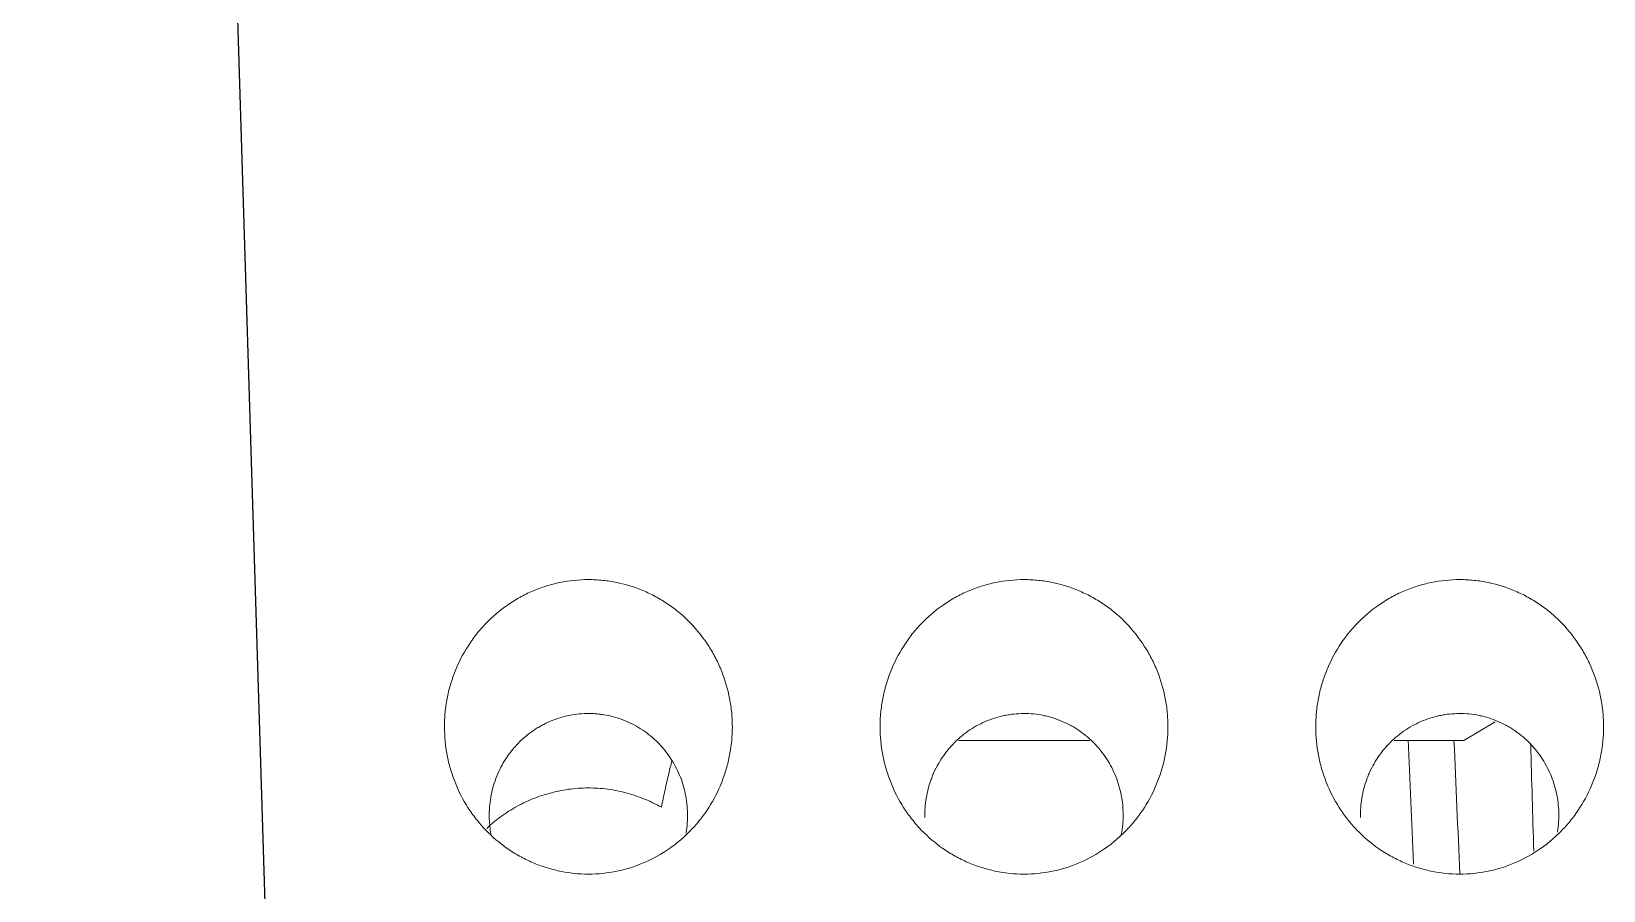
# Model space of a CAD drawing. Header units: inches. Extents: x 3778 to 56227, y -16914 to 35091.
# Drawn here: x 43029.76 to 43040.54, y -12643.27 to -12637.38 of the extents above; entities that cross this region are included whole.
import ezdxf

# ---------------------------------------------------------------- set-up
doc = ezdxf.new("R2010")
doc.units = ezdxf.units.IN
doc.header["$LTSCALE"] = 100
doc.header["$MEASUREMENT"] = 0
doc.linetypes.add('DH-HID2', pattern=[1.2, 0.8, -0.4])
doc.layers.add('2-con', color=2, linetype='Continuous')
doc.layers.add('FU-FURM', color=251, linetype='DH-HID2')
doc.layers.add('mark-B', color=2, linetype='Continuous', lineweight=20)

# ---------------------------------------------------------------- blocks, each defined once
blk = doc.blocks.new('cjscjdeh')
at = {"layer": 'FU-FURM', "color": 8}
blk.add_line((150872.728, 68252.092), (150882.67, 67931.539), dxfattribs=at)
blk = doc.blocks.new('무풍1WAY 대형')
at = {"layer": 'mark-B'}
blk.add_line((-355.75, -436.841), (-355.534, -436.712), dxfattribs=at)
for points, knots in [([(-355.506, -435.796), (-355.572, -435.796), (-355.637, -435.803), (-355.734, -435.823), (-355.765, -435.831), (-355.813, -435.846), (-355.828, -435.852), (-355.859, -435.863), (-355.874, -435.869), (-355.95, -435.902), (-356.007, -435.934), (-356.088, -435.99), (-356.114, -436.01), (-356.164, -436.053), (-356.211, -436.098), (-356.254, -436.147), (-356.284, -436.185), (-356.294, -436.198), (-356.313, -436.225), (-356.322, -436.238), (-356.366, -436.307), (-356.396, -436.365), (-356.432, -436.456), (-356.443, -436.486), (-356.456, -436.533), (-356.46, -436.549), (-356.468, -436.581), (-356.472, -436.597), (-356.487, -436.677), (-356.493, -436.741), (-356.493, -436.822), (-356.492, -436.838), (-356.491, -436.871), (-356.49, -436.887), (-356.485, -436.936), (-356.481, -436.968), (-356.462, -437.063), (-356.444, -437.126), (-356.408, -437.216), (-356.394, -437.246), (-356.365, -437.304), (-356.348, -437.332), (-356.296, -437.414), (-356.256, -437.465), (-356.199, -437.525), (-356.187, -437.536), (-356.163, -437.559), (-356.127, -437.592), (-356.062, -437.641), (-356.007, -437.676), (-355.964, -437.7), (-355.949, -437.708), (-355.92, -437.722), (-355.905, -437.729), (-355.829, -437.762), (-355.767, -437.781), (-355.671, -437.801), (-355.638, -437.807), (-355.572, -437.813), (-355.539, -437.815), (-355.441, -437.815), (-355.375, -437.808), (-355.295, -437.792), (-355.278, -437.788), (-355.246, -437.78), (-355.199, -437.766), (-355.122, -437.738), (-355.063, -437.709), (-355.006, -437.677), (-354.978, -437.659), (-354.897, -437.603), (-354.847, -437.561), (-354.791, -437.502), (-354.78, -437.49), (-354.758, -437.465), (-354.748, -437.453), (-354.717, -437.414), (-354.698, -437.387), (-354.646, -437.305), (-354.616, -437.248), (-354.586, -437.172), (-354.58, -437.156), (-354.569, -437.125), (-354.554, -437.079), (-354.536, -437), (-354.526, -436.936), (-354.522, -436.888), (-354.521, -436.871), (-354.519, -436.839), (-354.519, -436.822), (-354.519, -436.741), (-354.525, -436.676), (-354.543, -436.581), (-354.55, -436.55), (-354.564, -436.503), (-354.569, -436.487), (-354.58, -436.456), (-354.585, -436.441), (-354.615, -436.365), (-354.645, -436.308), (-354.698, -436.225), (-354.716, -436.199), (-354.757, -436.147), (-354.779, -436.122), (-354.846, -436.052), (-354.896, -436.01), (-354.976, -435.953), (-355.005, -435.936), (-355.062, -435.904), (-355.121, -435.875), (-355.182, -435.852), (-355.244, -435.832), (-355.276, -435.824), (-355.374, -435.803), (-355.439, -435.796), (-355.506, -435.796)], [0, 0, 0, 0, 0.03125, 0.03125, 0.046875, 0.046875, 0.054688, 0.054688, 0.0625, 0.0625, 0.09375, 0.09375, 0.109375, 0.109375, 0.125, 0.140625, 0.140625, 0.148438, 0.148438, 0.15625, 0.15625, 0.1875, 0.1875, 0.203125, 0.203125, 0.210938, 0.210938, 0.21875, 0.21875, 0.25, 0.25, 0.257813, 0.257813, 0.265625, 0.265625, 0.28125, 0.28125, 0.3125, 0.3125, 0.328125, 0.328125, 0.34375, 0.34375, 0.375, 0.375, 0.382813, 0.382813, 0.390625, 0.40625, 0.421875, 0.421875, 0.429688, 0.429688, 0.4375, 0.4375, 0.46875, 0.46875, 0.484375, 0.484375, 0.5, 0.5, 0.53125, 0.53125, 0.539063, 0.539063, 0.546875, 0.5625, 0.578125, 0.578125, 0.59375, 0.59375, 0.625, 0.625, 0.632813, 0.632813, 0.640625, 0.640625, 0.65625, 0.65625, 0.6875, 0.6875, 0.695313, 0.695313, 0.703125, 0.71875, 0.734375, 0.734375, 0.742188, 0.742188, 0.75, 0.75, 0.78125, 0.78125, 0.796875, 0.796875, 0.804688, 0.804688, 0.8125, 0.8125, 0.84375, 0.84375, 0.859375, 0.859375, 0.875, 0.875, 0.90625, 0.90625, 0.921875, 0.921875, 0.9375, 0.953125, 0.953125, 0.96875, 0.96875, 1, 1, 1, 1]), ([(-352.518, -435.796), (-352.585, -435.796), (-352.65, -435.803), (-352.746, -435.823), (-352.778, -435.831), (-352.825, -435.846), (-352.841, -435.852), (-352.872, -435.863), (-352.887, -435.869), (-352.962, -435.902), (-353.019, -435.934), (-353.1, -435.99), (-353.126, -436.01), (-353.176, -436.053), (-353.224, -436.098), (-353.266, -436.147), (-353.297, -436.185), (-353.306, -436.198), (-353.325, -436.225), (-353.335, -436.238), (-353.379, -436.307), (-353.409, -436.365), (-353.444, -436.456), (-353.455, -436.486), (-353.469, -436.533), (-353.473, -436.549), (-353.481, -436.581), (-353.484, -436.597), (-353.499, -436.677), (-353.505, -436.741), (-353.505, -436.822), (-353.505, -436.838), (-353.503, -436.871), (-353.502, -436.887), (-353.498, -436.936), (-353.493, -436.968), (-353.475, -437.063), (-353.457, -437.126), (-353.421, -437.216), (-353.407, -437.246), (-353.377, -437.304), (-353.361, -437.332), (-353.308, -437.414), (-353.268, -437.465), (-353.211, -437.525), (-353.2, -437.536), (-353.176, -437.559), (-353.139, -437.592), (-353.075, -437.641), (-353.019, -437.676), (-352.976, -437.7), (-352.962, -437.708), (-352.932, -437.722), (-352.917, -437.729), (-352.842, -437.762), (-352.779, -437.781), (-352.683, -437.801), (-352.65, -437.807), (-352.584, -437.813), (-352.552, -437.815), (-352.453, -437.815), (-352.388, -437.808), (-352.307, -437.792), (-352.291, -437.788), (-352.259, -437.78), (-352.211, -437.766), (-352.135, -437.738), (-352.076, -437.709), (-352.018, -437.677), (-351.99, -437.659), (-351.909, -437.603), (-351.86, -437.561), (-351.803, -437.502), (-351.792, -437.49), (-351.771, -437.465), (-351.76, -437.453), (-351.73, -437.414), (-351.711, -437.387), (-351.658, -437.305), (-351.628, -437.248), (-351.598, -437.172), (-351.592, -437.156), (-351.582, -437.125), (-351.567, -437.079), (-351.548, -437), (-351.539, -436.936), (-351.534, -436.888), (-351.533, -436.871), (-351.531, -436.839), (-351.531, -436.822), (-351.531, -436.741), (-351.537, -436.676), (-351.555, -436.581), (-351.563, -436.55), (-351.577, -436.503), (-351.582, -436.487), (-351.592, -436.456), (-351.598, -436.441), (-351.628, -436.365), (-351.657, -436.308), (-351.71, -436.225), (-351.729, -436.199), (-351.77, -436.147), (-351.791, -436.122), (-351.859, -436.052), (-351.908, -436.01), (-351.989, -435.953), (-352.017, -435.936), (-352.074, -435.904), (-352.133, -435.875), (-352.194, -435.852), (-352.257, -435.832), (-352.289, -435.824), (-352.386, -435.803), (-352.452, -435.796), (-352.518, -435.796)], [0, 0, 0, 0, 0.03125, 0.03125, 0.046875, 0.046875, 0.054688, 0.054688, 0.0625, 0.0625, 0.09375, 0.09375, 0.109375, 0.109375, 0.125, 0.140625, 0.140625, 0.148437, 0.148437, 0.15625, 0.15625, 0.1875, 0.1875, 0.203125, 0.203125, 0.210938, 0.210938, 0.21875, 0.21875, 0.25, 0.25, 0.257813, 0.257813, 0.265625, 0.265625, 0.28125, 0.28125, 0.3125, 0.3125, 0.328125, 0.328125, 0.34375, 0.34375, 0.375, 0.375, 0.382813, 0.382813, 0.390625, 0.40625, 0.421875, 0.421875, 0.429688, 0.429688, 0.4375, 0.4375, 0.46875, 0.46875, 0.484375, 0.484375, 0.5, 0.5, 0.53125, 0.53125, 0.539063, 0.539063, 0.546875, 0.5625, 0.578125, 0.578125, 0.59375, 0.59375, 0.625, 0.625, 0.632813, 0.632813, 0.640625, 0.640625, 0.65625, 0.65625, 0.6875, 0.6875, 0.695312, 0.695312, 0.703125, 0.71875, 0.734375, 0.734375, 0.742187, 0.742187, 0.75, 0.75, 0.78125, 0.78125, 0.796875, 0.796875, 0.804688, 0.804688, 0.8125, 0.8125, 0.84375, 0.84375, 0.859375, 0.859375, 0.875, 0.875, 0.90625, 0.90625, 0.921875, 0.921875, 0.9375, 0.953125, 0.953125, 0.96875, 0.96875, 1, 1, 1, 1]), ([(-349.531, -435.796), (-349.597, -435.796), (-349.662, -435.803), (-349.758, -435.823), (-349.79, -435.831), (-349.837, -435.846), (-349.853, -435.852), (-349.884, -435.863), (-349.899, -435.869), (-349.975, -435.902), (-350.032, -435.934), (-350.113, -435.99), (-350.139, -436.01), (-350.189, -436.053), (-350.236, -436.098), (-350.279, -436.147), (-350.309, -436.185), (-350.319, -436.198), (-350.338, -436.225), (-350.347, -436.238), (-350.391, -436.307), (-350.421, -436.365), (-350.457, -436.456), (-350.467, -436.486), (-350.481, -436.533), (-350.485, -436.549), (-350.493, -436.581), (-350.496, -436.597), (-350.512, -436.677), (-350.518, -436.741), (-350.518, -436.822), (-350.517, -436.838), (-350.516, -436.871), (-350.515, -436.887), (-350.51, -436.936), (-350.505, -436.968), (-350.487, -437.063), (-350.469, -437.126), (-350.433, -437.216), (-350.419, -437.246), (-350.39, -437.304), (-350.373, -437.332), (-350.321, -437.414), (-350.281, -437.465), (-350.224, -437.525), (-350.212, -437.536), (-350.188, -437.559), (-350.152, -437.592), (-350.087, -437.641), (-350.032, -437.676), (-349.989, -437.7), (-349.974, -437.708), (-349.945, -437.722), (-349.93, -437.729), (-349.854, -437.762), (-349.792, -437.781), (-349.695, -437.801), (-349.663, -437.807), (-349.597, -437.813), (-349.564, -437.815), (-349.466, -437.815), (-349.4, -437.808), (-349.319, -437.792), (-349.303, -437.788), (-349.271, -437.78), (-349.224, -437.766), (-349.147, -437.738), (-349.088, -437.709), (-349.031, -437.677), (-349.003, -437.659), (-348.922, -437.603), (-348.872, -437.561), (-348.816, -437.502), (-348.805, -437.49), (-348.783, -437.465), (-348.773, -437.453), (-348.742, -437.414), (-348.723, -437.387), (-348.67, -437.305), (-348.641, -437.248), (-348.61, -437.172), (-348.605, -437.156), (-348.594, -437.125), (-348.579, -437.079), (-348.56, -437), (-348.551, -436.936), (-348.547, -436.888), (-348.545, -436.871), (-348.544, -436.839), (-348.544, -436.822), (-348.544, -436.741), (-348.55, -436.676), (-348.568, -436.581), (-348.575, -436.55), (-348.589, -436.503), (-348.594, -436.487), (-348.605, -436.456), (-348.61, -436.441), (-348.64, -436.365), (-348.67, -436.308), (-348.722, -436.225), (-348.741, -436.199), (-348.782, -436.147), (-348.804, -436.122), (-348.871, -436.052), (-348.921, -436.01), (-349.001, -435.953), (-349.029, -435.936), (-349.087, -435.904), (-349.146, -435.875), (-349.207, -435.852), (-349.269, -435.832), (-349.301, -435.824), (-349.399, -435.803), (-349.464, -435.796), (-349.531, -435.796)], [0, 0, 0, 0, 0.03125, 0.03125, 0.046875, 0.046875, 0.054687, 0.054687, 0.0625, 0.0625, 0.09375, 0.09375, 0.109375, 0.109375, 0.125, 0.140625, 0.140625, 0.148437, 0.148437, 0.15625, 0.15625, 0.1875, 0.1875, 0.203125, 0.203125, 0.210937, 0.210937, 0.21875, 0.21875, 0.25, 0.25, 0.257812, 0.257812, 0.265625, 0.265625, 0.28125, 0.28125, 0.3125, 0.3125, 0.328125, 0.328125, 0.34375, 0.34375, 0.375, 0.375, 0.382812, 0.382812, 0.390625, 0.40625, 0.421875, 0.421875, 0.429687, 0.429687, 0.4375, 0.4375, 0.46875, 0.46875, 0.484375, 0.484375, 0.5, 0.5, 0.53125, 0.53125, 0.539062, 0.539062, 0.546875, 0.5625, 0.578125, 0.578125, 0.59375, 0.59375, 0.625, 0.625, 0.632812, 0.632812, 0.640625, 0.640625, 0.65625, 0.65625, 0.6875, 0.6875, 0.695312, 0.695312, 0.703125, 0.71875, 0.734375, 0.734375, 0.742187, 0.742187, 0.75, 0.75, 0.78125, 0.78125, 0.796875, 0.796875, 0.804687, 0.804687, 0.8125, 0.8125, 0.84375, 0.84375, 0.859375, 0.859375, 0.875, 0.875, 0.90625, 0.90625, 0.921875, 0.921875, 0.9375, 0.953125, 0.953125, 0.96875, 0.96875, 1, 1, 1, 1]), ([(-356.176, -436.084), (-356.176, -436.085), (-356.176, -436.086), (-356.184, -436.131), (-356.187, -436.175), (-356.185, -436.242), (-356.183, -436.265), (-356.178, -436.309), (-356.171, -436.353), (-356.159, -436.396), (-356.145, -436.439), (-356.138, -436.46), (-356.111, -436.522), (-356.089, -436.562), (-356.052, -436.617), (-356.038, -436.635), (-356.016, -436.661), (-356.009, -436.67), (-355.994, -436.687), (-355.986, -436.695), (-355.946, -436.734), (-355.911, -436.762), (-355.863, -436.793), (-355.854, -436.799), (-355.834, -436.811), (-355.824, -436.816), (-355.794, -436.832), (-355.753, -436.851), (-355.7, -436.869), (-355.667, -436.878), (-355.645, -436.883), (-355.633, -436.885), (-355.577, -436.895), (-355.532, -436.898), (-355.464, -436.896), (-355.442, -436.895), (-355.408, -436.89), (-355.396, -436.888), (-355.374, -436.884), (-355.363, -436.882), (-355.308, -436.869), (-355.265, -436.854), (-355.204, -436.825), (-355.184, -436.815), (-355.145, -436.792), (-355.126, -436.779), (-355.072, -436.739), (-355.038, -436.709), (-355, -436.667), (-354.993, -436.659), (-354.978, -436.641), (-354.972, -436.632), (-354.951, -436.605), (-354.926, -436.568), (-354.9, -436.519), (-354.886, -436.489), (-354.877, -436.468), (-354.873, -436.457), (-354.854, -436.404), (-354.831, -436.318), (-354.825, -436.23), (-354.826, -436.185)], [0, 0, 0, 0, 0.001, 0.001, 0.059764, 0.059764, 0.089147, 0.089147, 0.118529, 0.147911, 0.147911, 0.177294, 0.177294, 0.236058, 0.236058, 0.265441, 0.265441, 0.280132, 0.280132, 0.294823, 0.294823, 0.353588, 0.353588, 0.368279, 0.368279, 0.38297, 0.38297, 0.412353, 0.441735, 0.456426, 0.456426, 0.471117, 0.471117, 0.529882, 0.529882, 0.559264, 0.559264, 0.573956, 0.573956, 0.588647, 0.588647, 0.647412, 0.647412, 0.676794, 0.676794, 0.706176, 0.706176, 0.764941, 0.764941, 0.779632, 0.779632, 0.794323, 0.794323, 0.823706, 0.853088, 0.867779, 0.867779, 0.882471, 0.882471, 0.941235, 1, 1, 1, 1]), ([(-353.186, -436.069), (-353.187, -436.075), (-353.188, -436.081), (-353.196, -436.131), (-353.199, -436.175), (-353.197, -436.242), (-353.196, -436.265), (-353.19, -436.309), (-353.183, -436.353), (-353.171, -436.396), (-353.158, -436.439), (-353.15, -436.46), (-353.123, -436.522), (-353.102, -436.562), (-353.064, -436.617), (-353.051, -436.635), (-353.029, -436.661), (-353.021, -436.67), (-353.006, -436.687), (-352.998, -436.695), (-352.958, -436.734), (-352.923, -436.762), (-352.876, -436.793), (-352.866, -436.799), (-352.847, -436.811), (-352.837, -436.816), (-352.806, -436.832), (-352.765, -436.851), (-352.712, -436.869), (-352.679, -436.878), (-352.657, -436.883), (-352.646, -436.885), (-352.59, -436.895), (-352.544, -436.898), (-352.477, -436.896), (-352.454, -436.895), (-352.42, -436.89), (-352.409, -436.888), (-352.387, -436.884), (-352.375, -436.882), (-352.32, -436.869), (-352.278, -436.854), (-352.216, -436.825), (-352.196, -436.815), (-352.157, -436.792), (-352.138, -436.779), (-352.084, -436.739), (-352.051, -436.709), (-352.013, -436.667), (-352.005, -436.659), (-351.991, -436.641), (-351.984, -436.632), (-351.964, -436.605), (-351.939, -436.568), (-351.912, -436.519), (-351.898, -436.489), (-351.89, -436.468), (-351.886, -436.457), (-351.866, -436.404), (-351.844, -436.318), (-351.837, -436.23), (-351.838, -436.185)], [0, 0, 0, 0, 0.007936, 0.007936, 0.066292, 0.066292, 0.095471, 0.095471, 0.124649, 0.153827, 0.153827, 0.183006, 0.183006, 0.241363, 0.241363, 0.270541, 0.270541, 0.28513, 0.28513, 0.299719, 0.299719, 0.358076, 0.358076, 0.372665, 0.372665, 0.387254, 0.387254, 0.416433, 0.445611, 0.4602, 0.4602, 0.474789, 0.474789, 0.533146, 0.533146, 0.562325, 0.562325, 0.576914, 0.576914, 0.591503, 0.591503, 0.64986, 0.64986, 0.679038, 0.679038, 0.708216, 0.708216, 0.766573, 0.766573, 0.781162, 0.781162, 0.795751, 0.795751, 0.82493, 0.854108, 0.868697, 0.868697, 0.883287, 0.883287, 0.941643, 1, 1, 1, 1]), ([(-350.149, -436.491), (-350.168, -436.45), (-350.182, -436.407), (-350.197, -436.342), (-350.201, -436.319), (-350.207, -436.275), (-350.209, -436.253), (-350.212, -436.186), (-350.21, -436.141), (-350.202, -436.09), (-350.201, -436.083), (-350.2, -436.077)], [0, 0, 0, 0, 0.31731, 0.31731, 0.475965, 0.475965, 0.63462, 0.63462, 0.951929, 0.951929, 1, 1, 1, 1]), ([(-348.862, -436.074), (-348.856, -436.106), (-348.853, -436.139), (-348.85, -436.195), (-348.85, -436.217), (-348.853, -436.262), (-348.855, -436.284), (-348.865, -436.351), (-348.876, -436.394), (-348.898, -436.457), (-348.906, -436.479), (-348.925, -436.519), (-348.946, -436.559), (-348.976, -436.606), (-348.997, -436.633), (-349.011, -436.65), (-349.018, -436.659), (-349.056, -436.702), (-349.088, -436.732), (-349.142, -436.773), (-349.161, -436.786), (-349.19, -436.804), (-349.2, -436.809), (-349.219, -436.82), (-349.23, -436.825), (-349.28, -436.85), (-349.323, -436.866), (-349.389, -436.882), (-349.411, -436.887), (-349.456, -436.893), (-349.501, -436.898), (-349.557, -436.897), (-349.591, -436.895), (-349.614, -436.892), (-349.625, -436.891), (-349.682, -436.881), (-349.725, -436.87), (-349.788, -436.846), (-349.809, -436.837), (-349.85, -436.816), (-349.87, -436.805), (-349.927, -436.769), (-349.962, -436.741), (-350.011, -436.695), (-350.027, -436.678), (-350.056, -436.644), (-350.07, -436.626), (-350.108, -436.571), (-350.131, -436.532), (-350.149, -436.491)], [0, 0, 0, 0, 0.050462, 0.050462, 0.084374, 0.084374, 0.118286, 0.118286, 0.18611, 0.18611, 0.220022, 0.220022, 0.253934, 0.287846, 0.304802, 0.304802, 0.321758, 0.321758, 0.389582, 0.389582, 0.423495, 0.423495, 0.440451, 0.440451, 0.457407, 0.457407, 0.525231, 0.525231, 0.559143, 0.559143, 0.593055, 0.626967, 0.643923, 0.643923, 0.660879, 0.660879, 0.728703, 0.728703, 0.762615, 0.762615, 0.796527, 0.796527, 0.864352, 0.864352, 0.898264, 0.898264, 0.932176, 0.932176, 1, 1, 1, 1]), ([(-348.834, -436.11), (-348.851, -436.126), (-348.869, -436.142), (-348.905, -436.171), (-348.924, -436.185), (-348.96, -436.211), (-348.979, -436.224), (-349.036, -436.259), (-349.076, -436.28), (-349.138, -436.308), (-349.158, -436.316), (-349.201, -436.332), (-349.223, -436.339), (-349.288, -436.358), (-349.376, -436.378), (-349.466, -436.386), (-349.534, -436.387), (-349.557, -436.387), (-349.602, -436.385), (-349.625, -436.383), (-349.692, -436.375), (-349.736, -436.367), (-349.802, -436.35), (-349.823, -436.344), (-349.867, -436.33), (-349.888, -436.322), (-349.951, -436.296), (-349.992, -436.277), (-350.031, -436.255)], [0, 0, 0, 0, 0.055814, 0.055814, 0.108268, 0.108268, 0.160723, 0.160723, 0.265633, 0.265633, 0.318088, 0.318088, 0.370542, 0.370542, 0.475452, 0.580362, 0.580362, 0.632816, 0.632816, 0.685271, 0.685271, 0.790181, 0.790181, 0.842636, 0.842636, 0.89509, 0.89509, 1, 1, 1, 1]), ([(-350.031, -436.255), (-350.039, -436.295), (-350.048, -436.334), (-350.065, -436.412), (-350.074, -436.45), (-350.089, -436.516), (-350.096, -436.545), (-350.103, -436.573)], [0, 0, 0, 0, 0.355008, 0.355008, 0.710017, 0.710017, 1, 1, 1, 1])]:
    blk.add_open_spline(points, degree=3, knots=knots, dxfattribs=at)
for points, degree in [([(-355.467, -436.712), (-355.48, -436.407), (-355.494, -436.102), (-355.507, -435.797)], 3), ([(-355.153, -436.712), (-355.171, -436.288), (-355.19, -435.864)], 2), ([(-356.014, -435.954), (-356.007, -436.197), (-356, -436.44), (-355.993, -436.682)], 3), ([(-355.534, -436.712), (-355.375, -436.712), (-355.216, -436.712), (-355.056, -436.712)], 3), ([(-352.969, -436.712), (-352.669, -436.712), (-352.369, -436.712), (-352.069, -436.712)], 3)]:
    blk.add_open_spline(points, degree=degree, dxfattribs=at)
blk = doc.blocks.new('dpdjzjs')
at = {"layer": 'mark-B', "rotation": 180}
blk.add_blockref('무풍1WAY 대형', (178654.915, 88751.491), dxfattribs=at)

msp = doc.modelspace()

# ---------------------------------------------------------------- block references
msp.add_blockref('cjscjdeh', (-107842.967, -80843.836))
at = {"layer": '2-con'}
msp.add_blockref('dpdjzjs', (-135970.865, -101830.442), dxfattribs=at)

doc.saveas('drawing.dxf')
